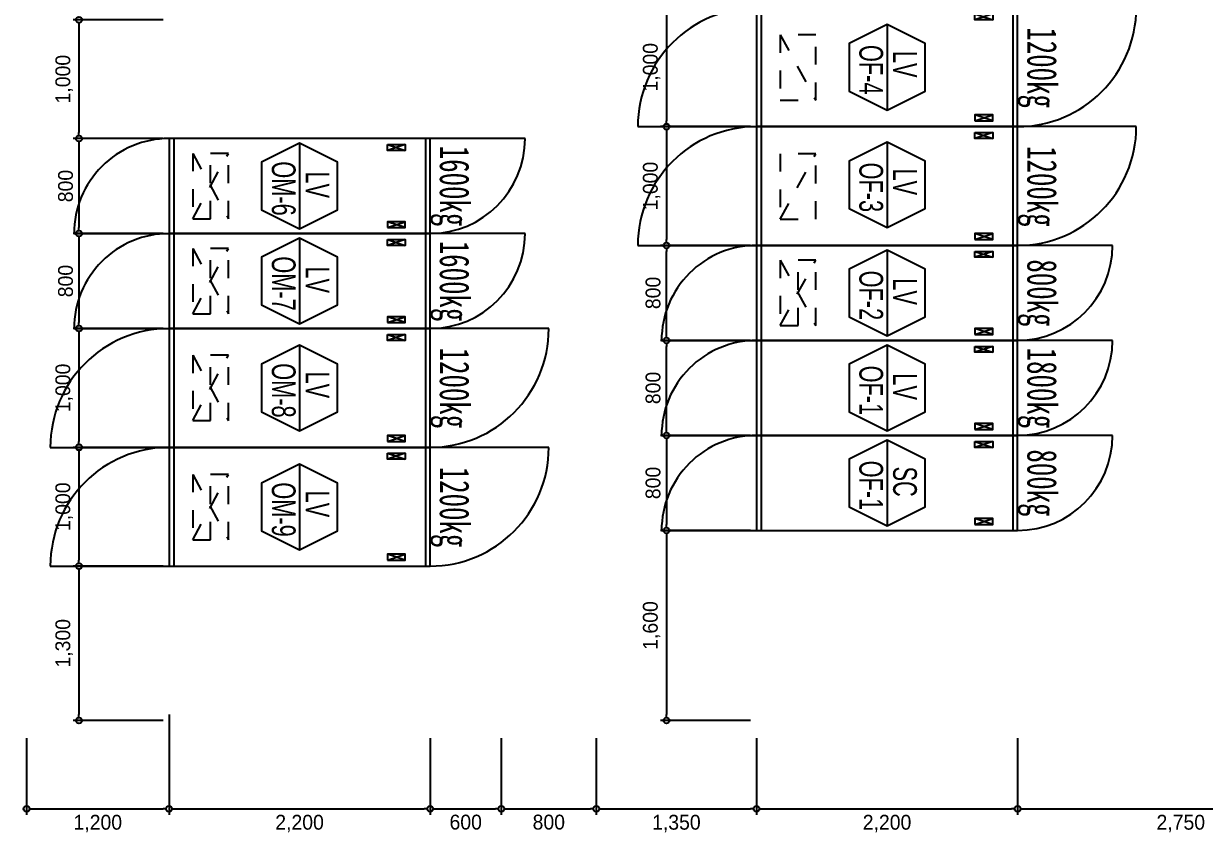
# Model space of a CAD drawing. Header units: millimetres. Extents: x 89978 to 501025, y -351975 to 837171.
# Drawn here: x 108729 to 118677, y -245645 to -238827 of the extents above; entities that cross this region are included whole.
import ezdxf
from ezdxf.enums import TextEntityAlignment as Align

# ---------------------------------------------------------------- set-up
doc = ezdxf.new("R2010")
doc.units = ezdxf.units.MM
doc.header["$LTSCALE"] = 150
doc.linetypes.add('D1', pattern=[3, 1, -1, 1])
doc.layers.get('Defpoints').update_dxf_attribs({"color": 150})
for name, color, linetype in [('------00 Switch Gear', 3, 'Continuous'), ('------00 Switch Gear_Number', 1, 'Continuous'), ('-----36 Dimension', 1, 'Continuous'), ('20251030_전기하중검토', 241, 'Continuous'), ('e-panel-name', 7, 'Continuous')]:
    doc.layers.add(name, color=color, linetype=linetype)
doc.layers.add('NOPLOT', color=191, linetype='Continuous', plot=False)
doc.styles.add('dd', font='')
doc.styles.add('ELEC', font='')
doc.styles.add('Gtx', font='')
doc.styles.get('dd').set_extended_font_data('DotumChe')
doc.styles.get('ELEC').set_extended_font_data('Dotum')
doc.styles.get('Gtx').set_extended_font_data('Dotum')
doc.dimstyles.new('ELEC', dxfattribs={"dimscale": 100, "dimtxt": 2, "dimasz": 1, "dimexe": 2, "dimexo": 1, "dimgap": 1, "dimtad": 1, "dimdec": 0, "dimrnd": 0.25, "dimzin": 9, "dimdsep": 32, "dimlunit": 6, "dimtxsty": 'ELEC', "dimblk": 'Z_DOT', "dimcen": 3, "dimclrd": 7, "dimclre": 7, "dimclrt": 3, "dimadec": 0, "dimazin": 0, "dimtfac": 1, "dimtdec": 0, "dimtix": 1, "dimtmove": 2, "dimatfit": 1, "dimfxl": 1, "dimarcsym": 0})

# ---------------------------------------------------------------- blocks, each defined once
blk = doc.blocks.new('800x2200')
at = {"layer": '------00 Switch Gear'}
for p, q in [((-2160, 0), (-2160, 800)), ((800, 800), (-42, 800)), ((-40, 0), (-40, 800)), ((-1990, 750), (-1840, 700)), ((-1840, 750), (-1990, 700)), ((-1990, 50), (-1840, 100)), ((-1840, 50), (-1990, 100)), ((-3000, 0), (-2158, 0))]:
    blk.add_line(p, q, dxfattribs=at)
for points in [[(0, 0), (0, 800), (-2200, 800), (-2200, 0)], [(-1840, 750), (-1990, 750), (-1990, 700), (-1840, 700)], [(-1840, 50), (-1990, 50), (-1990, 100), (-1840, 100)]]:
    blk.add_lwpolyline(points, close=True, dxfattribs=at)
for centre, start, end in [((-2200, 0), 90, 180), ((0, 800), 270, 0)]:
    blk.add_arc(centre, 800, start, end, dxfattribs=at)
blk = doc.blocks.new('_DOTBLANK')
at = {"color": 0, "linetype": 'ByBlock'}
blk.add_line((-0.5, 0), (-1, 0), dxfattribs=at)
blk.add_circle((0, 0), 0.5, dxfattribs=at)
blk = doc.blocks.new('*D843')
at = {"layer": '-----36 Dimension', "color": 0, "lineweight": -2, "transparency": 16777216}
for p, q in [((109903.6, -238795), (109145, -238795)), ((109195, -238845), (109195, -239745)), ((109903.6, -239795), (109145, -239795))]:
    blk.add_line(p, q, dxfattribs=at)
at = {"layer": 'Defpoints', "color": 0, "transparency": 16777216}
for p in [(109953.6, -238795), (109195, -239795), (109953.6, -239795)]:
    blk.add_point(p, dxfattribs=at)
at = {"layer": '-----36 Dimension', "color": 0, "lineweight": -2, "transparency": 16777216, "xscale": 50, "yscale": 50, "zscale": 50}
for p, rotation in [((109195, -238795), 90), ((109195, -239795), 270)]:
    blk.add_blockref('_DOTBLANK', p, dxfattribs=dict(at, rotation=rotation))
at = {"layer": '-----36 Dimension', "color": 0, "transparency": 16777216, "insert": (109070.4, -239295), "char_height": 125, "attachment_point": 5, "rotation": 90, "style": 'Gtx'}
blk.add_mtext('1,000', dxfattribs=at)
blk = doc.blocks.new('Z_DOT')
for p, q in [((0, -2), (0, 2)), ((-2, 0), (2, 0))]:
    blk.add_line(p, q)
for radius in [2.5, 1.25]:
    blk.add_circle((0, 0), radius)
blk = doc.blocks.new('*D844')
at = {"layer": '-----36 Dimension', "color": 0, "lineweight": -2, "transparency": 16777216}
for p, q in [((109903.6, -239795), (109145, -239795)), ((109195, -239845), (109195, -240545)), ((109903.6, -240595), (109145, -240595))]:
    blk.add_line(p, q, dxfattribs=at)
at = {"layer": 'Defpoints', "color": 0, "transparency": 16777216}
for p in [(109953.6, -239795), (109195, -240595), (109953.6, -240595)]:
    blk.add_point(p, dxfattribs=at)
at = {"layer": '-----36 Dimension', "color": 0, "lineweight": -2, "transparency": 16777216, "xscale": 50, "yscale": 50, "zscale": 50}
for p, rotation in [((109195, -239795), 90), ((109195, -240595), 270)]:
    blk.add_blockref('_DOTBLANK', p, dxfattribs=dict(at, rotation=rotation))
at = {"layer": '-----36 Dimension', "color": 0, "transparency": 16777216, "insert": (109082.4, -240195), "char_height": 125, "attachment_point": 5, "rotation": 90, "style": 'Gtx'}
blk.add_mtext('800', dxfattribs=at)
blk = doc.blocks.new('*D845')
at = {"layer": '-----36 Dimension', "color": 0, "lineweight": -2, "transparency": 16777216}
for p, q in [((109903.6, -240595), (109145, -240595)), ((109195, -240645), (109195, -241345)), ((109903.6, -241395), (109145, -241395))]:
    blk.add_line(p, q, dxfattribs=at)
at = {"layer": 'Defpoints', "color": 0, "transparency": 16777216}
for p in [(109953.6, -240595), (109195, -241395), (109953.6, -241395)]:
    blk.add_point(p, dxfattribs=at)
at = {"layer": '-----36 Dimension', "color": 0, "lineweight": -2, "transparency": 16777216, "xscale": 50, "yscale": 50, "zscale": 50}
for p, rotation in [((109195, -240595), 90), ((109195, -241395), 270)]:
    blk.add_blockref('_DOTBLANK', p, dxfattribs=dict(at, rotation=rotation))
at = {"layer": '-----36 Dimension', "color": 0, "transparency": 16777216, "insert": (109082.4, -240995), "char_height": 125, "attachment_point": 5, "rotation": 90, "style": 'Gtx'}
blk.add_mtext('800', dxfattribs=at)
blk = doc.blocks.new('*D848')
at = {"layer": '-----36 Dimension', "color": 0, "lineweight": -2, "transparency": 16777216}
for p, q in [((109903.6, -243395), (109145, -243395)), ((109195, -243445), (109195, -244645)), ((109903.6, -244695), (109145, -244695))]:
    blk.add_line(p, q, dxfattribs=at)
at = {"layer": 'Defpoints', "color": 0, "transparency": 16777216}
for p in [(109953.6, -243395), (109195, -244695), (109953.6, -244695)]:
    blk.add_point(p, dxfattribs=at)
at = {"layer": '-----36 Dimension', "color": 0, "lineweight": -2, "transparency": 16777216, "xscale": 50, "yscale": 50, "zscale": 50}
for p, rotation in [((109195, -243395), 90), ((109195, -244695), 270)]:
    blk.add_blockref('_DOTBLANK', p, dxfattribs=dict(at, rotation=rotation))
at = {"layer": '-----36 Dimension', "color": 0, "transparency": 16777216, "insert": (109070.4, -244045), "char_height": 125, "attachment_point": 5, "rotation": 90, "style": 'Gtx'}
blk.add_mtext('1,300', dxfattribs=at)
blk = doc.blocks.new('*D715')
at = {"layer": '-----36 Dimension', "color": 0, "lineweight": -2, "transparency": 16777216}
for p, q in [((109953.6, -244645), (109953.6, -245488.7)), ((112153.6, -244845), (112153.6, -245488.7)), ((110003.6, -245438.7), (112103.6, -245438.7))]:
    blk.add_line(p, q, dxfattribs=at)
at = {"layer": 'Defpoints', "color": 0, "transparency": 16777216}
for p in [(109953.6, -243395), (112153.6, -243595), (112153.6, -245438.7)]:
    blk.add_point(p, dxfattribs=at)
at = {"layer": '-----36 Dimension', "color": 0, "lineweight": -2, "transparency": 16777216, "xscale": 50, "yscale": 50, "zscale": 50, "rotation": 180}
blk.add_blockref('_DOTBLANK', (109953.6, -245438.7), dxfattribs=at)
at = {"layer": '-----36 Dimension', "color": 0, "lineweight": -2, "transparency": 16777216, "xscale": 50, "yscale": 50, "zscale": 50}
blk.add_blockref('_DOTBLANK', (112153.6, -245438.7), dxfattribs=at)
at = {"layer": '-----36 Dimension', "color": 0, "transparency": 16777216, "insert": (111053.6, -245563.3), "char_height": 125, "attachment_point": 5, "style": 'Gtx'}
blk.add_mtext('2,200', dxfattribs=at)
blk = doc.blocks.new('*D716')
at = {"layer": '-----36 Dimension', "color": 0, "lineweight": -2, "transparency": 16777216}
for p, q in [((109953.6, -244645), (109953.6, -245488.7)), ((108753.6, -244845), (108753.6, -245488.7)), ((108803.6, -245438.7), (109903.6, -245438.7))]:
    blk.add_line(p, q, dxfattribs=at)
at = {"layer": 'Defpoints', "color": 0, "transparency": 16777216}
for p in [(109953.6, -243395), (108753.6, -243595), (109953.6, -245438.7)]:
    blk.add_point(p, dxfattribs=at)
at = {"layer": '-----36 Dimension', "color": 0, "lineweight": -2, "transparency": 16777216, "xscale": 50, "yscale": 50, "zscale": 50, "rotation": 180}
blk.add_blockref('_DOTBLANK', (108753.6, -245438.7), dxfattribs=at)
at = {"layer": '-----36 Dimension', "color": 0, "lineweight": -2, "transparency": 16777216, "xscale": 50, "yscale": 50, "zscale": 50}
blk.add_blockref('_DOTBLANK', (109953.6, -245438.7), dxfattribs=at)
at = {"layer": '-----36 Dimension', "color": 0, "transparency": 16777216, "insert": (109353.6, -245563.3), "char_height": 125, "attachment_point": 5, "style": 'Gtx'}
blk.add_mtext('1,200', dxfattribs=at)
blk = doc.blocks.new('*D717')
at = {"layer": '-----36 Dimension', "color": 0, "lineweight": -2, "transparency": 16777216}
for p, q in [((112153.6, -244845), (112153.6, -245488.7)), ((112753.6, -244845), (112753.6, -245488.7)), ((112203.6, -245438.7), (112703.6, -245438.7))]:
    blk.add_line(p, q, dxfattribs=at)
at = {"layer": 'Defpoints', "color": 0, "transparency": 16777216}
for p in [(112153.6, -243595), (112753.6, -243595), (112753.6, -245438.7)]:
    blk.add_point(p, dxfattribs=at)
at = {"layer": '-----36 Dimension', "color": 0, "lineweight": -2, "transparency": 16777216, "xscale": 50, "yscale": 50, "zscale": 50, "rotation": 180}
blk.add_blockref('_DOTBLANK', (112153.6, -245438.7), dxfattribs=at)
at = {"layer": '-----36 Dimension', "color": 0, "lineweight": -2, "transparency": 16777216, "xscale": 50, "yscale": 50, "zscale": 50}
blk.add_blockref('_DOTBLANK', (112753.6, -245438.7), dxfattribs=at)
at = {"layer": '-----36 Dimension', "color": 0, "transparency": 16777216, "insert": (112453.6, -245551.3), "char_height": 125, "attachment_point": 5, "style": 'Gtx'}
blk.add_mtext('600', dxfattribs=at)
blk = doc.blocks.new('*D718')
at = {"layer": '-----36 Dimension', "color": 0, "lineweight": -2, "transparency": 16777216}
for p, q in [((114903.6, -244845), (114903.6, -245488.7)), ((117103.6, -244845), (117103.6, -245488.7)), ((114953.6, -245438.7), (117053.6, -245438.7))]:
    blk.add_line(p, q, dxfattribs=at)
at = {"layer": 'Defpoints', "color": 0, "transparency": 16777216}
for p in [(114903.6, -243595), (117103.6, -243595), (117103.6, -245438.7)]:
    blk.add_point(p, dxfattribs=at)
at = {"layer": '-----36 Dimension', "color": 0, "lineweight": -2, "transparency": 16777216, "xscale": 50, "yscale": 50, "zscale": 50, "rotation": 180}
blk.add_blockref('_DOTBLANK', (114903.6, -245438.7), dxfattribs=at)
at = {"layer": '-----36 Dimension', "color": 0, "lineweight": -2, "transparency": 16777216, "xscale": 50, "yscale": 50, "zscale": 50}
blk.add_blockref('_DOTBLANK', (117103.6, -245438.7), dxfattribs=at)
at = {"layer": '-----36 Dimension', "color": 0, "transparency": 16777216, "insert": (116003.6, -245563.3), "char_height": 125, "attachment_point": 5, "style": 'Gtx'}
blk.add_mtext('2,200', dxfattribs=at)
blk = doc.blocks.new('*D719')
at = {"layer": '-----36 Dimension', "color": 0, "lineweight": -2, "transparency": 16777216}
for p, q in [((117103.6, -244845), (117103.6, -245488.7)), ((119853.6, -244845), (119853.6, -245488.7)), ((117153.6, -245438.7), (119803.6, -245438.7))]:
    blk.add_line(p, q, dxfattribs=at)
at = {"layer": 'Defpoints', "color": 0, "transparency": 16777216}
for p in [(117103.6, -243595), (119853.6, -243595), (119853.6, -245438.7)]:
    blk.add_point(p, dxfattribs=at)
at = {"layer": '-----36 Dimension', "color": 0, "lineweight": -2, "transparency": 16777216, "xscale": 50, "yscale": 50, "zscale": 50, "rotation": 180}
blk.add_blockref('_DOTBLANK', (117103.6, -245438.7), dxfattribs=at)
at = {"layer": '-----36 Dimension', "color": 0, "lineweight": -2, "transparency": 16777216, "xscale": 50, "yscale": 50, "zscale": 50}
blk.add_blockref('_DOTBLANK', (119853.6, -245438.7), dxfattribs=at)
at = {"layer": '-----36 Dimension', "color": 0, "transparency": 16777216, "insert": (118478.6, -245563.3), "char_height": 125, "attachment_point": 5, "style": 'Gtx'}
blk.add_mtext('2,750', dxfattribs=at)
blk = doc.blocks.new('*D738')
at = {"layer": '-----36 Dimension', "color": 0, "lineweight": -2, "transparency": 16777216}
for p, q in [((112753.6, -244845), (112753.6, -245488.7)), ((113553.6, -244845), (113553.6, -245488.7)), ((112803.6, -245438.7), (113503.6, -245438.7))]:
    blk.add_line(p, q, dxfattribs=at)
at = {"layer": 'Defpoints', "color": 0, "transparency": 16777216}
for p in [(112753.6, -243595), (113553.6, -243595), (113553.6, -245438.7)]:
    blk.add_point(p, dxfattribs=at)
at = {"layer": '-----36 Dimension', "color": 0, "lineweight": -2, "transparency": 16777216, "xscale": 50, "yscale": 50, "zscale": 50, "rotation": 180}
blk.add_blockref('_DOTBLANK', (112753.6, -245438.7), dxfattribs=at)
at = {"layer": '-----36 Dimension', "color": 0, "lineweight": -2, "transparency": 16777216, "xscale": 50, "yscale": 50, "zscale": 50}
blk.add_blockref('_DOTBLANK', (113553.6, -245438.7), dxfattribs=at)
at = {"layer": '-----36 Dimension', "color": 0, "transparency": 16777216, "insert": (113153.6, -245551.3), "char_height": 125, "attachment_point": 5, "style": 'Gtx'}
blk.add_mtext('800', dxfattribs=at)
blk = doc.blocks.new('*D739')
at = {"layer": '-----36 Dimension', "color": 0, "lineweight": -2, "transparency": 16777216}
for p, q in [((113553.6, -244845), (113553.6, -245488.7)), ((114903.6, -244845), (114903.6, -245488.7)), ((113603.6, -245438.7), (114853.6, -245438.7))]:
    blk.add_line(p, q, dxfattribs=at)
at = {"layer": 'Defpoints', "color": 0, "transparency": 16777216}
for p in [(113553.6, -243595), (114903.6, -243595), (114903.6, -245438.7)]:
    blk.add_point(p, dxfattribs=at)
at = {"layer": '-----36 Dimension', "color": 0, "lineweight": -2, "transparency": 16777216, "xscale": 50, "yscale": 50, "zscale": 50, "rotation": 180}
blk.add_blockref('_DOTBLANK', (113553.6, -245438.7), dxfattribs=at)
at = {"layer": '-----36 Dimension', "color": 0, "lineweight": -2, "transparency": 16777216, "xscale": 50, "yscale": 50, "zscale": 50}
blk.add_blockref('_DOTBLANK', (114903.6, -245438.7), dxfattribs=at)
at = {"layer": '-----36 Dimension', "color": 0, "transparency": 16777216, "insert": (114228.6, -245563.3), "char_height": 125, "attachment_point": 5, "style": 'Gtx'}
blk.add_mtext('1,350', dxfattribs=at)
blk = doc.blocks.new('*D740')
at = {"layer": '-----36 Dimension', "color": 0, "lineweight": -2, "transparency": 16777216}
for p, q in [((114853.6, -242295), (114095, -242295)), ((114145, -242345), (114145, -243045)), ((114853.6, -243095), (114095, -243095))]:
    blk.add_line(p, q, dxfattribs=at)
at = {"layer": 'Defpoints', "color": 0, "transparency": 16777216}
for p in [(114903.6, -242295), (114145, -243095), (114903.6, -243095)]:
    blk.add_point(p, dxfattribs=at)
at = {"layer": '-----36 Dimension', "color": 0, "lineweight": -2, "transparency": 16777216, "xscale": 50, "yscale": 50, "zscale": 50}
for p, rotation in [((114145, -242295), 90), ((114145, -243095), 270)]:
    blk.add_blockref('_DOTBLANK', p, dxfattribs=dict(at, rotation=rotation))
at = {"layer": '-----36 Dimension', "color": 0, "transparency": 16777216, "insert": (114032.4, -242695), "char_height": 125, "attachment_point": 5, "rotation": 90, "style": 'Gtx'}
blk.add_mtext('800', dxfattribs=at)
blk = doc.blocks.new('*D849')
at = {"layer": '-----36 Dimension', "color": 0, "lineweight": -2, "transparency": 16777216}
for p, q in [((114853.6, -241495), (114095, -241495)), ((114145, -242245), (114145, -241545)), ((114853.6, -242295), (114095, -242295))]:
    blk.add_line(p, q, dxfattribs=at)
at = {"layer": 'Defpoints', "color": 0, "transparency": 16777216}
for p in [(114145, -241495), (114903.6, -241495), (114903.6, -242295)]:
    blk.add_point(p, dxfattribs=at)
at = {"layer": '-----36 Dimension', "color": 0, "lineweight": -2, "transparency": 16777216, "xscale": 50, "yscale": 50, "zscale": 50}
for p, rotation in [((114145, -241495), 90), ((114145, -242295), 270)]:
    blk.add_blockref('_DOTBLANK', p, dxfattribs=dict(at, rotation=rotation))
at = {"layer": '-----36 Dimension', "color": 0, "transparency": 16777216, "insert": (114032.4, -241895), "char_height": 125, "attachment_point": 5, "rotation": 90, "style": 'Gtx'}
blk.add_mtext('800', dxfattribs=at)
blk = doc.blocks.new('*D850')
at = {"layer": '-----36 Dimension', "color": 0, "lineweight": -2, "transparency": 16777216}
for p, q in [((114853.6, -240695), (114095, -240695)), ((114145, -241445), (114145, -240745)), ((114853.6, -241495), (114095, -241495))]:
    blk.add_line(p, q, dxfattribs=at)
at = {"layer": 'Defpoints', "color": 0, "transparency": 16777216}
for p in [(114145, -240695), (114903.6, -240695), (114903.6, -241495)]:
    blk.add_point(p, dxfattribs=at)
at = {"layer": '-----36 Dimension', "color": 0, "lineweight": -2, "transparency": 16777216, "xscale": 50, "yscale": 50, "zscale": 50}
for p, rotation in [((114145, -240695), 90), ((114145, -241495), 270)]:
    blk.add_blockref('_DOTBLANK', p, dxfattribs=dict(at, rotation=rotation))
at = {"layer": '-----36 Dimension', "color": 0, "transparency": 16777216, "insert": (114032.4, -241095), "char_height": 125, "attachment_point": 5, "rotation": 90, "style": 'Gtx'}
blk.add_mtext('800', dxfattribs=at)
blk = doc.blocks.new('*D742')
at = {"layer": '-----36 Dimension', "color": 0, "lineweight": -2, "transparency": 16777216}
for p, q in [((114853.6, -243095), (114095, -243095)), ((114145, -243145), (114145, -244645)), ((114853.6, -244695), (114095, -244695))]:
    blk.add_line(p, q, dxfattribs=at)
at = {"layer": 'Defpoints', "color": 0, "transparency": 16777216}
for p in [(114903.6, -243095), (114145, -244695), (114903.6, -244695)]:
    blk.add_point(p, dxfattribs=at)
at = {"layer": '-----36 Dimension', "color": 0, "lineweight": -2, "transparency": 16777216, "xscale": 50, "yscale": 50, "zscale": 50}
for p, rotation in [((114145, -243095), 90), ((114145, -244695), 270)]:
    blk.add_blockref('_DOTBLANK', p, dxfattribs=dict(at, rotation=rotation))
at = {"layer": '-----36 Dimension', "color": 0, "transparency": 16777216, "insert": (114020.4, -243895), "char_height": 125, "attachment_point": 5, "rotation": 90, "style": 'Gtx'}
blk.add_mtext('1,600', dxfattribs=at)
blk = doc.blocks.new('*D2995')
at = {"layer": '-----36 Dimension', "color": 0, "lineweight": -2, "transparency": 16777216}
for p, q in [((114853.6, -238695), (114095, -238695)), ((114145, -238745), (114145, -239645)), ((114853.6, -239695), (114095, -239695))]:
    blk.add_line(p, q, dxfattribs=at)
at = {"layer": 'Defpoints', "color": 0, "transparency": 16777216}
for p in [(114903.6, -238695), (114145, -239695), (114903.6, -239695)]:
    blk.add_point(p, dxfattribs=at)
at = {"layer": '-----36 Dimension', "color": 0, "lineweight": -2, "transparency": 16777216, "xscale": 50, "yscale": 50, "zscale": 50}
for p, rotation in [((114145, -238695), 90), ((114145, -239695), 270)]:
    blk.add_blockref('_DOTBLANK', p, dxfattribs=dict(at, rotation=rotation))
at = {"layer": '-----36 Dimension', "color": 0, "transparency": 16777216, "insert": (114020.4, -239195), "char_height": 125, "attachment_point": 5, "rotation": 90, "style": 'Gtx'}
blk.add_mtext('1,000', dxfattribs=at)
blk = doc.blocks.new('1000X2200')
at = {"layer": '------00 Switch Gear'}
for p, q in [((-2160, 1000), (-2160, 0)), ((1000, 1000), (-42, 1000)), ((-40, 1000), (-40, 0)), ((-210, 950), (-360, 900)), ((-360, 950), (-210, 900)), ((-210, 50), (-360, 100)), ((-360, 50), (-210, 100)), ((-3200, 0), (-2158, 0))]:
    blk.add_line(p, q, dxfattribs=at)
for points in [[(-2200, 1000), (-2200, 0), (0, 0), (0, 1000)], [(-360, 950), (-210, 950), (-210, 900), (-360, 900)], [(-360, 50), (-210, 50), (-210, 100), (-360, 100)]]:
    blk.add_lwpolyline(points, close=True, dxfattribs=at)
for centre, start, end in [((-2200, 0), 90, 180), ((0, 1000), 270, 0)]:
    blk.add_arc(centre, 1000, start, end, dxfattribs=at)
blk = doc.blocks.new('*D2996')
at = {"layer": '-----36 Dimension', "color": 0, "lineweight": -2, "transparency": 16777216}
for p, q in [((114853.6, -239695), (114095, -239695)), ((114145, -239745), (114145, -240645)), ((114853.6, -240695), (114095, -240695))]:
    blk.add_line(p, q, dxfattribs=at)
at = {"layer": 'Defpoints', "color": 0, "transparency": 16777216}
for p in [(114903.6, -239695), (114145, -240695), (114903.6, -240695)]:
    blk.add_point(p, dxfattribs=at)
at = {"layer": '-----36 Dimension', "color": 0, "lineweight": -2, "transparency": 16777216, "xscale": 50, "yscale": 50, "zscale": 50}
for p, rotation in [((114145, -239695), 90), ((114145, -240695), 270)]:
    blk.add_blockref('_DOTBLANK', p, dxfattribs=dict(at, rotation=rotation))
at = {"layer": '-----36 Dimension', "color": 0, "transparency": 16777216, "insert": (114020.4, -240195), "char_height": 125, "attachment_point": 5, "rotation": 90, "style": 'Gtx'}
blk.add_mtext('1,000', dxfattribs=at)
blk = doc.blocks.new('*D3005')
at = {"layer": '-----36 Dimension', "color": 0, "lineweight": -2, "transparency": 16777216}
for p, q in [((109903.6, -241395), (109145, -241395)), ((109195, -241445), (109195, -242345)), ((109903.6, -242395), (109145, -242395))]:
    blk.add_line(p, q, dxfattribs=at)
at = {"layer": 'Defpoints', "color": 0, "transparency": 16777216}
for p in [(109953.6, -241395), (109195, -242395), (109953.6, -242395)]:
    blk.add_point(p, dxfattribs=at)
at = {"layer": '-----36 Dimension', "color": 0, "lineweight": -2, "transparency": 16777216, "xscale": 50, "yscale": 50, "zscale": 50}
for p, rotation in [((109195, -241395), 90), ((109195, -242395), 270)]:
    blk.add_blockref('_DOTBLANK', p, dxfattribs=dict(at, rotation=rotation))
at = {"layer": '-----36 Dimension', "color": 0, "transparency": 16777216, "insert": (109070.4, -241895), "char_height": 125, "attachment_point": 5, "rotation": 90, "style": 'Gtx'}
blk.add_mtext('1,000', dxfattribs=at)
blk = doc.blocks.new('*D3006')
at = {"layer": '-----36 Dimension', "color": 0, "lineweight": -2, "transparency": 16777216}
for p, q in [((109903.6, -242395), (109145, -242395)), ((109195, -242445), (109195, -243345)), ((109903.6, -243395), (109145, -243395))]:
    blk.add_line(p, q, dxfattribs=at)
at = {"layer": 'Defpoints', "color": 0, "transparency": 16777216}
for p in [(109953.6, -242395), (109195, -243395), (109953.6, -243395)]:
    blk.add_point(p, dxfattribs=at)
at = {"layer": '-----36 Dimension', "color": 0, "lineweight": -2, "transparency": 16777216, "xscale": 50, "yscale": 50, "zscale": 50}
for p, rotation in [((109195, -242395), 90), ((109195, -243395), 270)]:
    blk.add_blockref('_DOTBLANK', p, dxfattribs=dict(at, rotation=rotation))
at = {"layer": '-----36 Dimension', "color": 0, "transparency": 16777216, "insert": (109070.4, -242895), "char_height": 125, "attachment_point": 5, "rotation": 90, "style": 'Gtx'}
blk.add_mtext('1,000', dxfattribs=at)

msp = doc.modelspace()

# ---------------------------------------------------------------- linework, layer by layer
at = {"layer": '------00 Switch Gear_Number', "color": 1}
for points in [[(116003.6, -238835), (116003.6, -239555), (116323.6, -239395.3), (116323.6, -238994.6), (116003.6, -238835), (115683.6, -238994.6), (115683.6, -239395.3), (116003.6, -239555)], [(111053.6, -239835), (111053.6, -240555), (111373.6, -240395.3), (111373.6, -239994.6), (111053.6, -239835), (110733.6, -239994.6), (110733.6, -240395.3), (111053.6, -240555)], [(111053.6, -240635), (111053.6, -241355), (111373.6, -241195.3), (111373.6, -240794.6), (111053.6, -240635), (110733.6, -240794.6), (110733.6, -241195.3), (111053.6, -241355)], [(116003.6, -240735), (116003.6, -241455), (116323.6, -241295.3), (116323.6, -240894.6), (116003.6, -240735), (115683.6, -240894.6), (115683.6, -241295.3), (116003.6, -241455)], [(111053.6, -241535), (111053.6, -242255), (111373.6, -242095.3), (111373.6, -241694.6), (111053.6, -241535), (110733.6, -241694.6), (110733.6, -242095.3), (111053.6, -242255)], [(116003.6, -241535), (116003.6, -242255), (116323.6, -242095.3), (116323.6, -241694.6), (116003.6, -241535), (115683.6, -241694.6), (115683.6, -242095.3), (116003.6, -242255)], [(116003.6, -242335), (116003.6, -243055), (116323.6, -242895.3), (116323.6, -242494.6), (116003.6, -242335), (115683.6, -242494.6), (115683.6, -242895.3), (116003.6, -243055)], [(111053.6, -242537.8), (111053.6, -243257.8), (111373.6, -243098.2), (111373.6, -242697.5), (111053.6, -242537.8), (110733.6, -242697.5), (110733.6, -243098.2), (111053.6, -243257.8)]]:
    msp.add_lwpolyline(points, dxfattribs=at)
at = {"layer": '------00 Switch Gear_Number', "color": 1, "elevation": 0}
msp.add_lwpolyline([(116003.6, -239825), (116003.6, -240545), (116323.6, -240385.3), (116323.6, -239984.6), (116003.6, -239825), (115683.6, -239984.6), (115683.6, -240385.3), (116003.6, -240545)], dxfattribs=at)
at = {"layer": 'NOPLOT', "linetype": 'D1'}
for p, q in [((115103.6, -238922.8), (115403.6, -239472.8)), ((110153.6, -240470), (110453.6, -239920)), ((110153.6, -239920), (110453.6, -240470)), ((110303.6, -240470), (110303.6, -239920)), ((115103.6, -240472.8), (115403.6, -239922.8)), ((110153.6, -241270), (110453.6, -240720)), ((110153.6, -240720), (110453.6, -241270)), ((110303.6, -241270), (110303.6, -240720)), ((115103.6, -241370), (115403.6, -240820)), ((115103.6, -240820), (115403.6, -241370)), ((115253.6, -241370), (115253.6, -240820)), ((110153.6, -242170), (110453.6, -241620)), ((110153.6, -241620), (110453.6, -242170)), ((110303.6, -242170), (110303.6, -241620)), ((110153.6, -243172.8), (110453.6, -242622.8)), ((110153.6, -242622.8), (110453.6, -243172.8)), ((110303.6, -243172.8), (110303.6, -242622.8))]:
    msp.add_line(p, q, dxfattribs=at)
at = {"layer": 'NOPLOT', "linetype": 'D1', "elevation": 0}
for points in [[(115403.6, -239472.8), (115403.6, -238922.8), (115103.6, -238922.8), (115103.6, -239472.8)], [(115403.6, -240472.8), (115403.6, -239922.8), (115103.6, -239922.8), (115103.6, -240472.8)], [(110453.6, -242170), (110453.6, -241620), (110153.6, -241620), (110153.6, -242170)], [(110453.6, -243172.8), (110453.6, -242622.8), (110153.6, -242622.8), (110153.6, -243172.8)]]:
    msp.add_lwpolyline(points, close=True, dxfattribs=at)
at = {"layer": 'NOPLOT', "linetype": 'D1'}
for points in [[(110453.6, -240470), (110453.6, -239920), (110153.6, -239920), (110153.6, -240470)], [(110453.6, -241270), (110453.6, -240720), (110153.6, -240720), (110153.6, -241270)], [(115403.6, -241370), (115403.6, -240820), (115103.6, -240820), (115103.6, -241370)]]:
    msp.add_lwpolyline(points, close=True, dxfattribs=at)

# ---------------------------------------------------------------- block references
at = {"layer": '------00 Switch Gear', "rotation": 180}
for p in [(109953.6, -239795), (109953.6, -240595), (114903.6, -240695), (114903.6, -241495), (114903.6, -242295)]:
    msp.add_blockref('800x2200', p, dxfattribs=at)
at = {"layer": 'e-panel-name'}
for p in [(117103.6, -239695), (117103.6, -240695), (112153.6, -242395), (112153.6, -243395)]:
    msp.add_blockref('1000X2200', p, dxfattribs=at)

# ---------------------------------------------------------------- texts
at = {"layer": '------00 Switch Gear_Number', "color": 0, "style": 'ELEC', "width": 0.7}
for s, p in [('OF-4', (115870.1, -239215.8)), ('LV', (116154.8, -239169)), ('OM-6', (110920.1, -240215.8)), ('OF-3', (115870.1, -240205.8)), ('LV', (116154.8, -240159)), ('LV', (111204.8, -240184)), ('OM-7', (110920.1, -241015.8)), ('LV', (111204.8, -240984)), ('OF-2', (115870.1, -241115.8)), ('LV', (116154.8, -241084)), ('OM-8', (110920.1, -241915.8)), ('OF-1', (115870.1, -241915.8)), ('LV', (111204.8, -241869)), ('LV', (116154.8, -241884)), ('OF-1', (115870.1, -242715.8)), ('SC', (116154.8, -242684)), ('OM-9', (110920.1, -242918.6)), ('LV', (111204.8, -242871.8))]:
    msp.add_text(s, height=200, rotation=270, dxfattribs=at).set_placement(p, align=Align.MIDDLE_CENTER)
at = {"layer": '20251030_전기하중검토', "style": 'dd', "width": 0.7}
for s, p in [('1200kg', (117275, -239197.8, 0)), ('1600kg', (112325, -240195, 0)), ('1200kg', (117275, -240197.8, 0)), ('1600kg', (112325, -240995, 0)), ('800kg', (117275, -241095, 0)), ('1200kg', (112325, -241895, 0)), ('1800kg', (117275, -241895, 0)), ('800kg', (117275, -242695, 0)), ('1200kg', (112325, -242897.8, 0))]:
    msp.add_text(s, height=250, rotation=270, dxfattribs=at).set_placement(p, align=Align.MIDDLE)

# ---------------------------------------------------------------- dimensions: what is measured, and where the dimension line sits
at = {"layer": '-----36 Dimension'}
for base, p1, p2, picture, middle in [((114145, -239695), (114903.6, -238695), (114903.6, -239695), '*D2995', (114020.4, -239195)), ((109195, -239795), (109953.6, -238795), (109953.6, -239795), '*D843', (109070.4, -239295)), ((114145, -240695), (114903.6, -239695), (114903.6, -240695), '*D2996', (114020.4, -240195)), ((109195, -240595), (109953.6, -239795), (109953.6, -240595), '*D844', (109082.4, -240195)), ((109195, -241395), (109953.6, -240595), (109953.6, -241395), '*D845', (109082.4, -240995)), ((114145, -240695), (114903.6, -241495), (114903.6, -240695), '*D850', (114032.4, -241095)), ((109195, -242395), (109953.6, -241395), (109953.6, -242395), '*D3005', (109070.4, -241895)), ((114145, -241495), (114903.6, -242295), (114903.6, -241495), '*D849', (114032.4, -241895)), ((114145, -243095), (114903.6, -242295), (114903.6, -243095), '*D740', (114032.4, -242695)), ((109195, -243395), (109953.6, -242395), (109953.6, -243395), '*D3006', (109070.4, -242895)), ((114145, -244695), (114903.6, -243095), (114903.6, -244695), '*D742', (114020.4, -243895)), ((109195, -244695), (109953.6, -243395), (109953.6, -244695), '*D848', (109070.4, -244045))]:
    dim = msp.add_linear_dim(base=base, p1=p1, p2=p2, angle=270, dimstyle='ELEC', override={"dimscale": 50, "dimtxt": 2.5, "dimexe": 1, "dimtad": 2, "dimtxsty": 'Gtx', "dimblk1": 'DOTBLANK', "dimblk2": 'DOTBLANK', "dimsah": 1, "dimclrd": 0, "dimclre": 0, "dimclrt": 0}, dxfattribs=at)
    dim.commit()
    dim.dimension.update_dxf_attribs({"geometry": picture, "text_midpoint": middle})
for base, p1, p2, picture, middle in [((109953.6, -245438.7), (108753.6, -243595), (109953.6, -243395), '*D716', (109353.6, -245563.3)), ((112153.6, -245438.7), (109953.6, -243395), (112153.6, -243595), '*D715', (111053.6, -245563.3)), ((112753.6, -245438.7), (112153.6, -243595), (112753.6, -243595), '*D717', (112453.6, -245551.3)), ((113553.6, -245438.7), (112753.6, -243595), (113553.6, -243595), '*D738', (113153.6, -245551.3)), ((114903.6, -245438.7), (113553.6, -243595), (114903.6, -243595), '*D739', (114228.6, -245563.3)), ((117103.6, -245438.7), (114903.6, -243595), (117103.6, -243595), '*D718', (116003.6, -245563.3)), ((119853.6, -245438.7), (117103.6, -243595), (119853.6, -243595), '*D719', (118478.6, -245563.3))]:
    dim = msp.add_linear_dim(base=base, p1=p1, p2=p2, dimstyle='ELEC', override={"dimscale": 50, "dimtxt": 2.5, "dimexe": 1, "dimexo": 25, "dimtad": 2, "dimtxsty": 'Gtx', "dimblk1": 'DOTBLANK', "dimblk2": 'DOTBLANK', "dimsah": 1, "dimclrd": 0, "dimclre": 0, "dimclrt": 0}, dxfattribs=at)
    dim.commit()
    dim.dimension.update_dxf_attribs({"geometry": picture, "text_midpoint": middle})

doc.saveas('drawing.dxf')
